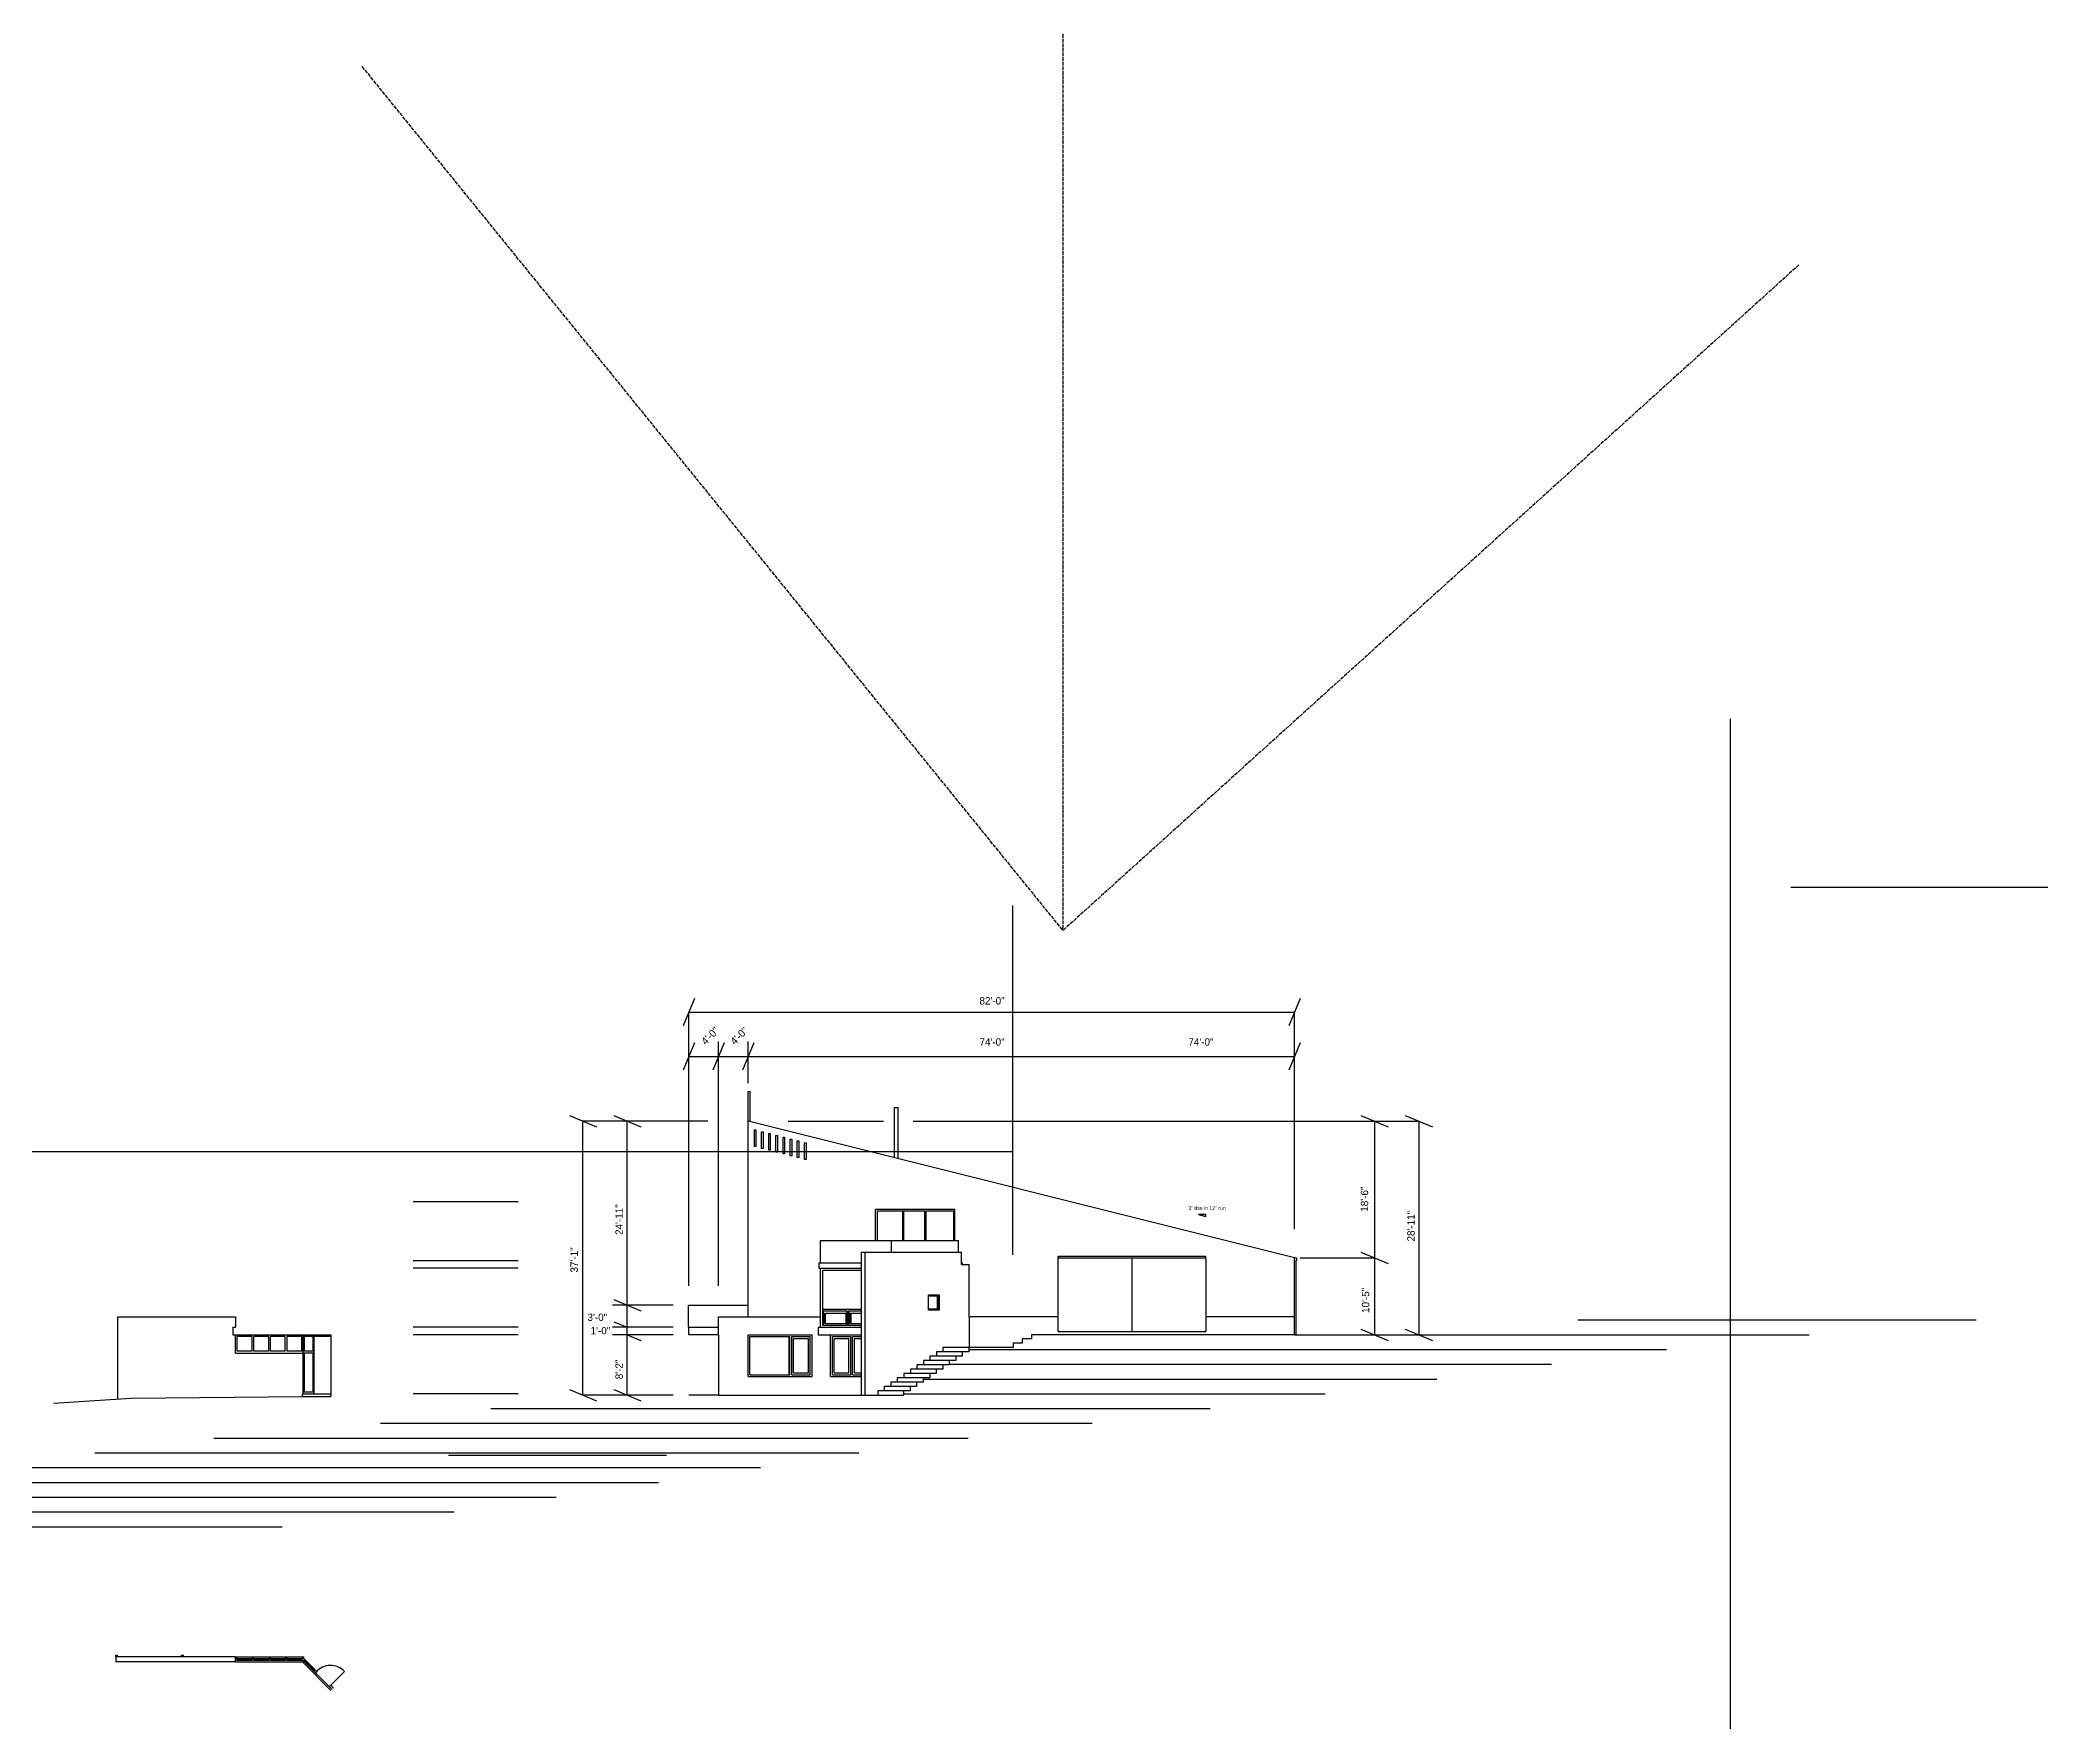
# Model space of a CAD drawing. Header units: inches. Extents: x -18171 to 1840, y -1744 to 7454.
# Drawn here: x -6371 to -3121, y 3152 to 5885 of the extents above; entities that cross this region are included whole.
import ezdxf

# ---------------------------------------------------------------- set-up
doc = ezdxf.new("R2010")
doc.units = ezdxf.units.IN
doc.header["$LTSCALE"] = 0.5
doc.header["$MEASUREMENT"] = 0
doc.linetypes.add('ACAD_ISO02W100', pattern=[15, 12, -3])
for name, color, linetype in [('A-doors', 254, 'Continuous'), ('A-Elev-North', 7, 'Continuous'), ('A-Elev-South', 7, 'Continuous'), ('A-glazing', 252, 'Continuous'), ('A-soffit', 251, 'ACAD_ISO02W100'), ('A-walls', 7, 'Continuous'), ('construction', 160, 'Continuous'), ('dimensions', 253, 'Continuous')]:
    doc.layers.add(name, color=color, linetype=linetype)

msp = doc.modelspace()

# ---------------------------------------------------------------- linework, layer by layer
at = {"layer": 'A-doors'}
for p, q in [((-6247.5, 3257.8, -5147.6), (-6247.5, 3260.6, -5147.6)), ((-6247.5, 3260.6, -5147.6), (-6244.5, 3260.6, -5147.6)), ((-6244.5, 3257.8, -5147.6), (-6244.5, 3260.6, -5147.6)), ((-6140.5, 3260.6, -5147.6), (-6137.5, 3260.6, -5147.6)), ((-6140.5, 3257.8, -5147.6), (-6140.5, 3260.6, -5147.6)), ((-6137.5, 3257.8, -5147.6), (-6137.5, 3260.6, -5147.6)), ((-5899.9, 3210.1, -5147.6), (-5875.9, 3234.1, -5147.6))]:
    msp.add_line(p, q, dxfattribs=at)
msp.add_arc((-5898.4, 3213.7, -5147.6), 30.4, 42.2483, 140.4556, dxfattribs=at)
at = {"layer": 'A-Elev-North'}
for p, q in [((-5220.1, 4128.3), (-5220.1, 4176.3)), ((-5220.1, 4176.3), (-5217.1, 4176.3)), ((-5217.1, 4176.3), (-5217.1, 4127.5)), ((-5707.1, 3585.4), (-5352.5, 3585.4))]:
    msp.add_line(p, q, dxfattribs=at)
at = {"layer": 'A-Elev-North', "color": 252}
for p, q in [((-5098.6, 3796.3, -15442.7), (-5098.6, 3886.3, -15442.7)), ((-5058.8, 3796.3, -30096.6), (-5058.8, 3819.3, -30227)), ((-5056.7, 3796.3, -30084.6), (-5056.7, 3819.3, -30215)), ((-6053, 3751.3), (-6053, 3781.3)), ((-6050, 3754.3), (-6050, 3778.3)), ((-6026, 3754.3), (-6026, 3778.3)), ((-6023, 3754.3), (-6023, 3778.3)), ((-5999, 3754.3), (-5999, 3778.3)), ((-5996, 3754.3), (-5996, 3778.3)), ((-5972, 3754.3), (-5972, 3778.3)), ((-5969, 3754.3, -5147.6), (-5969, 3778.3, -5147.6)), ((-5945, 3754.3, -10295.1), (-5945, 3778.3, -10295.1)), ((-5943.2, 3685.3, -5147.6), (-5943.2, 3781.3, -5147.6)), ((-5942, 3754.3, -5147.6), (-5942, 3778.3, -5147.6)), ((-5940.9, 3754.3, -5147.6), (-5940.9, 3778.3, -5147.6)), ((-5926.7, 3754.3, -5147.6), (-5926.7, 3778.3, -5147.6)), ((-5925, 3685.3, -5147.6), (-5925, 3778.3, -5147.6)), ((-5220.1, 3713.3, 7542.3), (-5220.1, 3781.3, 7542.3)), ((-5217.1, 3716.3, 7542.3), (-5217.1, 3778.3, 7542.3)), ((-5153.1, 3716.3, 0), (-5153.1, 3778.3, 0)), ((-5152.1, 3716.3, 0), (-5152.1, 3778.3, 0)), ((-5149.1, 3716.3), (-5149.1, 3778.3)), ((-5146.1, 3719.3), (-5146.1, 3775.3)), ((-5122.1, 3719.3), (-5122.1, 3775.3)), ((-5119.1, 3716.3), (-5119.1, 3778.3)), ((-5116.1, 3713.3, -30109.7), (-5116.1, 3781.3, -30109.7)), ((-5086.1, 3713.3, 15716.9), (-5086.1, 3781.3, 15716.9)), ((-5083.1, 3716.3, 15716.9), (-5083.1, 3778.3, 15716.9)), ((-5080.1, 3719.3, 15716.9), (-5080.1, 3775.3, 15716.9)), ((-5056.1, 3719.3, 15716.9), (-5056.1, 3775.3, 15716.9)), ((-5053.1, 3716.3, 15716.9), (-5053.1, 3778.3, 15716.9)), ((-5050.1, 3716.3, 15717), (-5050.1, 3778.3, 15717)), ((-5047.1, 3719.3, 15717), (-5047.1, 3775.3, 15717)), ((-5942, 3688.3, -5147.6), (-5942, 3751.3, -5147.6)), ((-5940.9, 3688.3, -5147.6), (-5940.9, 3751.3, -5147.6)), ((-5926.7, 3688.3, -5147.6), (-5926.7, 3751.3, -5147.6))]:
    msp.add_line(p, q, dxfattribs=at)
at = {"layer": 'A-Elev-North', "color": 251}
for p, q in [((-5097.5, 3796.3, -15442.7), (-5097.5, 3819.3, -15442.7)), ((-5095.4, 3799.3, -49440.1), (-5095.4, 3816.3, -49440.1)), ((-5095.4, 3816.3, -15442.7), (-5060.4, 3816.3, -47496.7)), ((-5094.3, 3799.3, -49440.1), (-5094.3, 3816.3, -49440.1)), ((-5060.4, 3799.3, -83437.4), (-5060.4, 3816.3, -83437.4)), ((-5055.6, 3796.3, -30084.6), (-5055.6, 3819.3, -30084.6)), ((-5053.5, 3816.3, -30084.6), (-5035.5, 3816.3, -46626.8)), ((-5053.5, 3799.3, -64081.9), (-5053.5, 3816.3, -64081.9)), ((-5052.5, 3799.3, -64081.9), (-5052.5, 3816.3, -64081.9)), ((-5095.4, 3799.3, -15442.7), (-5060.4, 3799.3, -47496.7)), ((-5053.5, 3799.3, -30084.6), (-5035.5, 3799.3, -46626.8))]:
    msp.add_line(p, q, dxfattribs=at)
at = {"layer": 'A-Elev-North', "color": 253, "elevation": -5147.6}
for points in [[(-5207.2, 4113.9), (-5207.2, 4086.9), (-5209.7, 4086.9), (-5209.7, 4113.9)], [(-5195.6, 4111), (-5195.6, 4084), (-5198.1, 4084), (-5198.1, 4111)], [(-5184, 4108), (-5184, 4081), (-5186.5, 4081), (-5186.5, 4108)], [(-5172.3, 4105), (-5172.3, 4078), (-5174.8, 4078), (-5174.8, 4105)], [(-5160.7, 4102), (-5160.7, 4075), (-5163.2, 4075), (-5163.2, 4102)], [(-5149.1, 4099.1), (-5149.1, 4072.1), (-5151.6, 4072.1), (-5151.6, 4099.1)], [(-5137.5, 4096.1), (-5137.5, 4069.1), (-5140, 4069.1), (-5140, 4096.1)], [(-5125.8, 4093.1), (-5125.8, 4066.1), (-5128.3, 4066.1), (-5128.3, 4093.1)]]:
    msp.add_lwpolyline(points, close=True, dxfattribs=at)
at = {"layer": 'A-Elev-South', "color": 253}
for p, q in [((-5306.9, 4327.6), (-5325.3, 4283.2)), ((-4322.9, 4327.6), (-4341.3, 4283.2)), ((-5316.1, 4257.4), (-5316.1, 4305.4)), ((-5316.1, 4305.4), (-4332.1, 4305.4)), ((-4332.1, 4257.4), (-4332.1, 4305.4)), ((-5306.9, 4255.6), (-5325.3, 4211.2)), ((-5316.1, 4233.4), (-4332.1, 4233.4)), ((-5258.9, 4255.6), (-5277.3, 4211.2)), ((-5210.9, 4255.6), (-5229.3, 4211.2)), ((-5220.1, 4189.7), (-5220.1, 4257.4)), ((-4322.9, 4255.6), (-4341.3, 4211.2)), ((-5510.4, 4137.4), (-5466.1, 4119.1)), ((-5488.3, 3683.3), (-5488.3, 4128.3)), ((-5438.4, 4137.4), (-5394.1, 4119.1)), ((-5416.3, 3683.3), (-5416.3, 4128.3)), ((-4332.1, 3906.3), (-5220.1, 4128.3)), ((-4224.3, 4137.4), (-4180, 4119.1)), ((-4152.3, 4137.4), (-4108, 4119.1)), ((-5102.1, 3934.3, -15442.7), (-5010.5, 3934.3, -15442.7)), ((-5010.5, 3934.3), (-4878.2, 3934.3)), ((-4986.8, 3915.3, 0), (-4986.8, 3934.3, 0)), ((-4878.2, 3915.3), (-4878.2, 3934.3)), ((-5035.5, 3683.3, -15442.7), (-5035.5, 3915.3, -15442.7)), ((-5035.5, 3915.3, -22328), (-4873, 3915.3, -20666.7)), ((-5029.8, 3683.3), (-5029.8, 3915.3)), ((-4873, 3895.3), (-4873, 3915.3)), ((-4716.1, 3906.2), (-4716.1, 3908.2)), ((-4716.1, 3906.2), (-4476.1, 3906.2, 5147.6)), ((-4716.1, 3903.2), (-4716.1, 3906.2)), ((-4716.1, 3903.2), (-4716.1, 3903.2)), ((-4476.1, 3903.2, 5147.6), (-4476.1, 3908.2, 5147.6)), ((-4476.1, 3903.2, 5147.6), (-4476.1, 3786.3)), ((-4476.1, 3903.2, 5147.6), (-4476.1, 3903.2, 5147.6)), ((-4322.7, 3906.3), (-4202.2, 3906.3)), ((-4224.3, 3915.4), (-4180, 3897.1)), ((-5105.3, 3898.3, -15442.7), (-5035.5, 3898.3, -32614.7)), ((-5105.3, 3889.3, -15442.7), (-5035.5, 3889.3, -32614.7)), ((-4873, 3898.3, -15442.7), (-4871.4, 3898.3, -15442.7)), ((-4873, 3895.3, -15442.7), (-4860.8, 3895.3, -10326.7)), ((-4871.4, 3895.3, -15442.7), (-4871.4, 3898.3, -15442.7)), ((-5438.4, 3838.4, -5147.6), (-5394.1, 3820.1, -5147.6)), ((-4909.6, 3845.3), (-4926.6, 3845.3)), ((-4926.6, 3821.3, 2573.8), (-4926.6, 3845.3, 2573.8)), ((-4909.6, 3845.3), (-4909.6, 3821.3)), ((-6244.8, 3810.3, -10295.1), (-6053, 3810.3, -10295.1)), ((-5268.1, 3810.3, -10845.7), (-5102.1, 3810.3, -9488.4)), ((-5268.1, 3781.3, -3792.4), (-5268.1, 3810.3, -16232.3)), ((-4909.6, 3821.3), (-4926.6, 3821.3)), ((-4716.1, 3810.3), (-4860.8, 3810.3)), ((-4332.1, 3810.3, -4941.7), (-4476.1, 3810.3)), ((-6057.3, 3793.3), (-6053, 3793.3, -260.4)), ((-5438.4, 3802.4, -5147.6), (-5416.3, 3793.3, -5147.6)), ((-5416.3, 3781.3), (-5394.1, 3772.1)), ((-5316.1, 3793.3, -21140.9), (-5268.1, 3793.3, -10845.7)), ((-5220.1, 3781.3, 7542.3), (-5116.1, 3781.3, 894.8)), ((-5106.4, 3793.3, -15442.7), (-5035.5, 3793.3, -19746.9)), ((-5106.4, 3781.3, -15442.7), (-5035.5, 3781.3, -19746.9)), ((-5106.4, 3781.3, 274.2), (-5102.1, 3781.3, 0)), ((-4224.3, 3790.4, -5147.6), (-4180, 3772.1, -5147.6)), ((-4152.3, 3790.4, -5147.6), (-4108, 3772.1, -5147.6)), ((-6053, 3751.3), (-5943.2, 3751.3, -7015.4)), ((-4893.1, 3739.3), (-4935.1, 3739.3)), ((-4882.5, 3746.3), (-4924.5, 3746.3)), ((-4871.9, 3753.3), (-4913.9, 3753.3)), ((-4861.3, 3760.3), (-4903.3, 3760.3)), ((-5220.1, 3713.3, -22567.4), (-5116.1, 3713.3, -30109.7)), ((-5217.1, 3716.3, -22759.2), (-5152.1, 3716.3, -26913.8)), ((-5149.1, 3716.3, -27105.6), (-5119.1, 3716.3, -29918)), ((-5146.1, 3719.3, -27297.3), (-5122.1, 3719.3, -29726.2)), ((-5086.1, 3713.3, -15415.5), (-5035.5, 3713.3, -18652.1)), ((-5083.1, 3716.3, -11388.6), (-5053.1, 3716.3, -14201)), ((-5080.1, 3719.3, -11580.4), (-5056.1, 3719.3, -14009.3)), ((-5050.1, 3716.3, -11388.6), (-5035.5, 3716.3, -12760.8)), ((-5047.1, 3719.3, -11580.4), (-5035.5, 3719.3, -12758.1)), ((-4935.5, 3711.3), (-4977.5, 3711.3)), ((-4924.9, 3718.3), (-4966.9, 3718.3)), ((-4914.3, 3725.3), (-4956.3, 3725.3)), ((-4903.7, 3732.3), (-4945.7, 3732.3)), ((-5944.2, 3685.3, 2968.9), (-5897.8, 3685.3, 9092.1)), ((-5510.4, 3692.4, -33902.1), (-5466.1, 3674.1, -33902.1)), ((-5438.4, 3692.4, -33902.1), (-5394.1, 3674.1, -33902.1)), ((-4956.7, 3690.3), (-5009.3, 3690.3)), ((-4956.7, 3697.3), (-4998.7, 3697.3)), ((-4946.1, 3704.3), (-4988.1, 3704.3))]:
    msp.add_line(p, q, dxfattribs=at)
at = {"layer": 'A-Elev-South', "color": 252}
for p, q in [((-5316.1, 3860.6), (-5316.1, 4257.4)), ((-5268.1, 3860.6), (-5268.1, 4257.4)), ((-4332.1, 3953), (-4332.1, 4257.4)), ((-5012.8, 3985.3, -15442.7), (-4883.8, 3985.3, -15442.7)), ((-5012.8, 3934.3, -15442.7), (-5012.8, 3985.3, -15442.7)), ((-5009.8, 3982.3, -15442.7), (-4966.8, 3982.3, 753.3)), ((-5009.8, 3934.3, -15442.7), (-5009.8, 3982.3, -15442.7)), ((-4968.8, 3934.3), (-4968.8, 3982.3)), ((-4966.8, 3982.3), (-4932.7, 3982.3)), ((-4966.8, 3934.3), (-4966.8, 3982.3)), ((-4932.7, 3934.3), (-4932.7, 3982.3)), ((-4930.7, 3982.3), (-4885.8, 3982.3, -15442.7)), ((-4930.7, 3934.3), (-4930.7, 3982.3)), ((-4885.8, 3934.3), (-4885.8, 3982.3)), ((-4883.8, 3934.3), (-4883.8, 3985.3)), ((-4332.1, 3906.3), (-4329.1, 3906.3)), ((-4332.1, 3901.3), (-4329.1, 3901.3)), ((-4330.1, 3901.3), (-4330.1, 3781.3, -5147.6)), ((-4329.1, 3906.3), (-4329.1, 3901.3)), ((-4912.4, 3843.7, 152.4), (-4926.6, 3843.7, 2316.2)), ((-4912.4, 3822.8, -257.6), (-4912.4, 3843.7, -257.6)), ((-5035.5, 3822.3, -19661.2), (-5098.6, 3822.3, -15442.7)), ((-5058.8, 3819.3, -15442.7), (-5098.6, 3819.3, -15442.7)), ((-5035.5, 3819.3, -33196.2), (-5056.7, 3819.3, -30084.6)), ((-4912.4, 3822.8, 152.4), (-4926.6, 3822.8, 2316.2)), ((-6026, 3778.3), (-6050, 3778.3)), ((-5999, 3778.3), (-6023, 3778.3)), ((-5972, 3778.3), (-5996, 3778.3)), ((-5945, 3778.3, -5147.6), (-5969, 3778.3, -5147.6)), ((-5897.8, 3778.3, -5147.6), (-5942, 3778.3, -5147.6)), ((-5217.1, 3778.3, 7350.5), (-5152.1, 3778.3, 3195.9)), ((-5149.1, 3778.3, 3004.1), (-5119.1, 3778.3, 191.8)), ((-5146.1, 3775.3, 2812.4), (-5122.1, 3775.3, 383.5)), ((-5058.8, 3796.3, -15442.7), (-5098.6, 3796.3, -15442.7)), ((-5083.1, 3778.3, 18721.1), (-5053.1, 3778.3, 15908.7)), ((-5080.1, 3775.3, 18529.3), (-5056.1, 3775.3, 16100.5)), ((-5035.5, 3796.3, -33196.2), (-5056.7, 3796.3, -30084.6)), ((-5050.1, 3778.3, 18721.1), (-5035.5, 3778.3, 17348.9)), ((-5047.1, 3775.3, 18529.3), (-5035.5, 3775.3, 17351.6)), ((-4332.1, 3781.3), (-3495.7, 3781.3)), ((-6026, 3754.3), (-6050, 3754.3)), ((-5999, 3754.3), (-6023, 3754.3)), ((-5972, 3754.3), (-5996, 3754.3)), ((-5945, 3754.3, -5147.6), (-5969, 3754.3, -5147.6)), ((-5926.7, 3754.3, -5147.6), (-5942, 3754.3, -5147.6)), ((-5926.7, 3751.3, -5147.6), (-5942, 3751.3, -5147.6)), ((-5638.1, 3661.3), (-4474.1, 3661.3)), ((-5633.1, 3661.3, -5147.6), (-4469.1, 3661.3, -5147.6)), ((-6872.3, 3541.3), (-5365.7, 3541.3))]:
    msp.add_line(p, q, dxfattribs=at)
at = {"layer": 'A-Elev-South', "color": 7}
for p, q in [((-5220.1, 3810.3), (-5220.1, 4128.3)), ((-4981.9, 4068.7), (-4981.9, 4150.2)), ((-4981.9, 4150.2), (-4975.9, 4150.2)), ((-4975.9, 4067.2), (-4975.9, 4150.2)), ((-5317.1, 3793.3, -15993.3), (-5317.1, 3829.3, -15993.3)), ((-5317.1, 3829.3, -15993.3), (-5220.1, 3829.3, -5147.6)), ((-5317.1, 3829.3, -15993.3), (-5241.4, 3829.3, -5147.6)), ((-6057.3, 3781.3), (-5897.8, 3781.3, -9678)), ((-5316.1, 3793.3, -15993.3), (-5317.1, 3793.3, -15921.8)), ((-5316.1, 3781.3, -10845.7), (-5316.1, 3793.3, -15993.3)), ((-5268.1, 3781.3, -3792.4), (-5316.1, 3781.3, -10845.7)), ((-4774.4, 3774.3), (-4774.4, 3767.3)), ((-4767.4, 3774.3), (-4774.4, 3774.3)), ((-4759.4, 3774.3), (-4767.4, 3774.3)), ((-4759.4, 3781.3), (-4759.4, 3774.3)), ((-4893.1, 3739.3), (-4893.1, 3732.3)), ((-4882.5, 3739.3), (-4893.1, 3739.3)), ((-4882.5, 3746.3), (-4882.5, 3739.3)), ((-4871.9, 3746.3), (-4882.5, 3746.3)), ((-4871.9, 3753.3), (-4871.9, 3746.3)), ((-4861.3, 3753.3), (-4871.9, 3753.3)), ((-4789.4, 3760.3, 10246.8), (-4866.8, 3760.3, 5099.2)), ((-4861.3, 3760.3), (-4861.3, 3753.3)), ((-4774.4, 3767.3), (-4789.4, 3767.3, 2864.1)), ((-4789.4, 3767.3), (-4789.4, 3760.3)), ((-4935.5, 3711.3), (-4935.5, 3704.3)), ((-4924.9, 3711.3), (-4935.5, 3711.3)), ((-4924.9, 3718.3), (-4924.9, 3711.3)), ((-4914.3, 3718.3), (-4924.9, 3718.3)), ((-4914.3, 3725.3), (-4914.3, 3718.3)), ((-4903.7, 3725.3), (-4914.3, 3725.3)), ((-4903.7, 3732.3), (-4903.7, 3725.3)), ((-4893.1, 3732.3), (-4903.7, 3732.3)), ((-5268.1, 3683.3, -33902.1), (-5316.1, 3683.3, -40955.4)), ((-5268.1, 3683.3, -33902.1), (-4967.3, 3683.3, 11357.2)), ((-4967.3, 3690.3), (-4967.3, 3683.3)), ((-4946.1, 3697.3), (-4956.7, 3697.3)), ((-4956.7, 3697.3), (-4956.7, 3690.3)), ((-4946.1, 3704.3), (-4946.1, 3697.3)), ((-4935.5, 3704.3), (-4946.1, 3704.3))]:
    msp.add_line(p, q, dxfattribs=at)
at = {"layer": 'A-Elev-South', "color": 2, "ltscale": 0.1}
for p, q in [((-5593.8, 3997.3, -20590.3), (-5764.3, 3997.3, -20590.3)), ((-5593.8, 3997.3, -20590.3), (-5764.3, 3997.3, -20590.3)), ((-5593.8, 3901.3, -20590.3), (-5764.3, 3901.3, -20590.3)), ((-5593.8, 3889.3, -20590.3), (-5764.3, 3889.3, -20590.3)), ((-5593.8, 3793.3, -20590.3), (-5764.3, 3793.3, -20590.3)), ((-5593.8, 3781.3, -20590.3), (-5764.3, 3781.3, -20590.3)), ((-5593.8, 3685.3, -20590.3), (-5764.3, 3685.3, -20590.3))]:
    msp.add_line(p, q, dxfattribs=at)
at = {"layer": 'A-Elev-South', "color": 251}
for p, q in [((-5102.1, 3898.3, -15442.7), (-5102.1, 3934.3, -15442.7)), ((-4476.1, 3908.2, 5147.6), (-4716.1, 3908.2)), ((-5105.3, 3898.3, -15442.7), (-5105.3, 3889.3, -15442.7)), ((-5102.1, 3793.3, -15442.7), (-5102.1, 3889.3, -15442.7)), ((-4860.8, 3810.3, -10326.7), (-4860.8, 3895.3, -10326.7)), ((-4911.4, 3821.3, -257.6), (-4911.4, 3845.3, -257.6)), ((-6053, 3810.3, -10295.1), (-6053, 3793.3, -10295.1)), ((-4860.1, 3760.3), (-4860.1, 3810.3)), ((-6057.3, 3793.3), (-6057.3, 3781.3)), ((-5106.4, 3793.3, -15442.7), (-5106.4, 3781.3, -15442.7)), ((-4935.1, 3739.3), (-4935.1, 3732.3)), ((-4924.5, 3746.3), (-4924.5, 3739.3)), ((-4913.9, 3753.3), (-4913.9, 3746.3)), ((-4903.3, 3760.3), (-4903.3, 3753.3)), ((-4977.5, 3711.3), (-4977.5, 3704.3)), ((-4966.9, 3718.3), (-4966.9, 3711.3)), ((-4956.3, 3725.3), (-4956.3, 3718.3)), ((-4945.7, 3732.3), (-4945.7, 3725.3)), ((-5944.2, 3680.8, -6608.7), (-5944.2, 3685.3, -5147.6)), ((-5944.2, 3680.8, -6608.7), (-5897.8, 3680.8, -5147.6)), ((-5009.3, 3690.3), (-5009.3, 3683.3)), ((-4998.7, 3697.3), (-4998.7, 3690.3)), ((-4988.1, 3704.3), (-4988.1, 3697.3))]:
    msp.add_line(p, q, dxfattribs=at)
at = {"layer": 'A-Elev-South'}
for p, q in [((-4716.1, 3786.3), (-4716.1, 3903.2)), ((-4596.1, 3786.3), (-4596.1, 3906.2)), ((-4332.1, 3786.3), (-4332.1, 3906.3)), ((-4332.1, 3781.3), (-4332.1, 3894.3)), ((-6244.8, 3810.3, -5147.6), (-6244.8, 3676.9, -5147.6)), ((-5897.8, 3781.3, -9678), (-5897.8, 3680.8, -9678)), ((-5268.1, 3781.3, -550.6), (-5268.1, 3683.3, -550.6)), ((-4330.1, 3781.3, 0), (-4759.4, 3781.3, 5147.6)), ((-4716.1, 3786.3), (-4476.1, 3786.3)), ((-6348.8, 3670.3, -10295.1), (-6222.8, 3678.3)), ((-6222.8, 3678.3), (-5944.2, 3680.8, -6608.7)), ((-5942, 3688.3, -5147.6), (-5926.7, 3688.3, -5147.6))]:
    msp.add_line(p, q, dxfattribs=at)
at = {"layer": 'A-Elev-South', "color": 250}
msp.add_line((-4910.7, 3821.3), (-4910.7, 3845.3), dxfattribs=at)
at = {"layer": 'A-Elev-South', "color": 126}
for p, q in [((-3871.6, 3805.3, -10295.1), (-3224.5, 3805.3, -10295.1)), ((-4861.3, 3757.3), (-3727.6, 3757.3)), ((-4935.5, 3709.3), (-4100.9, 3709.3)), ((-4893.1, 3733.3), (-3914.3, 3733.3)), ((-4967.3, 3685.3, 9946.7), (-4287.5, 3685.3)), ((-4967.3, 3685.3, -146.4), (-4282.5, 3685.3, -5147.6)), ((-6088.2, 3613.3), (-4862.2, 3613.3)), ((-5817.6, 3637.3), (-4660.7, 3637.3)), ((-6281.4, 3589.3), (-5039.9, 3589.3)), ((-6554.5, 3565.3), (-5199.7, 3565.3)), ((-7203.1, 3517.3), (-5531.8, 3517.3)), ((-7373, 3493.3), (-5697.8, 3493.3)), ((-7694.1, 3469.3), (-5976.9, 3469.3))]:
    msp.add_line(p, q, dxfattribs=at)
at = {"layer": 'A-glazing'}
for p, q in [((-5098.6, 3886.3, -41180.5), (-5035.5, 3886.3, -45570.1)), ((-6050, 3255.3, -5147.6), (-6026, 3255.3, -5147.6)), ((-6050, 3252.3, -5147.6), (-6026, 3252.3, -5147.6)), ((-6023, 3255.3, -5147.6), (-5999, 3255.3, -5147.6)), ((-6023, 3253.8, -5147.6), (-6023, 3253.8, -5147.6)), ((-6023, 3252.3, -5147.6), (-5999, 3252.3, -5147.6)), ((-5996, 3255.3, -5147.6), (-5972, 3255.3, -5147.6)), ((-5996, 3252.3, -5147.6), (-5972, 3252.3, -5147.6)), ((-5969, 3255.3, -5147.6), (-5945, 3255.3, -5147.6)), ((-5969, 3252.3, -5147.6), (-5945, 3252.3, -5147.6)), ((-5942, 3251.1, -5147.6), (-5925, 3234.1, -5147.6)), ((-5939.8, 3253.2, -5147.6), (-5922.9, 3236.2, -5147.6))]:
    msp.add_line(p, q, dxfattribs=at)
at = {"layer": 'A-glazing', "color": 254}
for p, q in [((-6050, 3255.3, -5147.6), (-6053, 3255.3, -5147.6)), ((-6050, 3252.3, -5147.6), (-6053, 3252.3, -5147.6)), ((-6050, 3252.3, -5147.6), (-6050, 3255.3, -5147.6)), ((-6026, 3252.3, -5147.6), (-6026, 3255.3, -5147.6)), ((-6023, 3255.3, -5147.6), (-6026, 3255.3, -5147.6)), ((-6023, 3252.3, -5147.6), (-6026, 3252.3, -5147.6)), ((-6023, 3252.3, -5147.6), (-6023, 3255.3, -5147.6)), ((-5999, 3252.3, -5147.6), (-5999, 3255.3, -5147.6)), ((-5996, 3255.3, -5147.6), (-5999, 3255.3, -5147.6)), ((-5996, 3252.3, -5147.6), (-5999, 3252.3, -5147.6)), ((-5996, 3252.3, -5147.6), (-5996, 3255.3, -5147.6)), ((-5972, 3252.3, -5147.6), (-5972, 3255.3, -5147.6)), ((-5969, 3255.3, -5147.6), (-5972, 3255.3, -5147.6)), ((-5969, 3252.3, -5147.6), (-5972, 3252.3, -5147.6)), ((-5969, 3252.3, -5147.6), (-5969, 3255.3, -5147.6)), ((-5942, 3255.3, -5147.6), (-5945, 3255.3, -5147.6)), ((-5945, 3252.3, -5147.6), (-5945, 3255.3, -5147.6)), ((-5943.2, 3252.3, -5147.6), (-5945, 3252.3, -5147.6)), ((-5942, 3251.1, -5147.6), (-5943.2, 3252.3, -5147.6)), ((-5939.8, 3253.2, -5147.6), (-5942, 3255.3, -5147.6)), ((-5942, 3251.1, -5147.6), (-5939.8, 3253.2, -5147.6)), ((-5925, 3234.1, -5147.6), (-5922.9, 3236.2, -5147.6)), ((-5925, 3234.1, -5147.6), (-5922.9, 3232, -5147.6)), ((-5922.9, 3236.2, -5147.6), (-5920.7, 3234.1, -5147.6)), ((-5922.9, 3232, -5147.6), (-5920.7, 3234.1, -5147.6)), ((-5900.4, 3209.5, -5147.6), (-5898.3, 3211.7, -5147.6))]:
    msp.add_line(p, q, dxfattribs=at)
at = {"layer": 'A-glazing', "color": 253}
for p, q in [((-6050, 3253.8, -5147.6), (-6026, 3253.8, -5147.6)), ((-6023, 3253.8, -5147.6), (-5999, 3253.8, -5147.6)), ((-5996, 3253.8, -5147.6), (-5972, 3253.8, -5147.6)), ((-5969, 3253.8, -5147.6), (-5945, 3253.8, -5147.6)), ((-5940.9, 3252.1, -5147.6), (-5923.9, 3235.2, -5147.6))]:
    msp.add_line(p, q, dxfattribs=at)
at = {"layer": 'A-soffit'}
for p in [(-4708.6, 7454.3), (-5847.6, 5841.7), (-3512.6, 5519.2)]:
    msp.add_line(p, (-4708.6, 4437.8), dxfattribs=at)
at = {"layer": 'A-walls', "color": 253}
for p, q in [((-4476.1, 3976.5), (-4488.1, 3976.5)), ((-4488.1, 3976.5), (-4476.1, 3973.5, 5147.6)), ((-4476.1, 3973.5, 5147.6), (-4476.1, 3976.5, 5147.6)), ((-6053, 3257.8, -5147.6), (-5942, 3257.8, -5147.6)), ((-5944.2, 3249.8, -5147.6), (-5943.2, 3252.3, -5147.6)), ((-5942, 3255.3, -5147.6), (-5942, 3257.8, -5147.6)), ((-6053, 3249.8, -5147.6), (-5944.2, 3249.8, -5147.6)), ((-5944.2, 3249.8, -5147.6), (-5897.8, 3203.3, -5147.6))]:
    msp.add_line(p, q, dxfattribs=at)
at = {"layer": 'A-walls'}
for p, q in [((-6053, 3257.8, -5147.6), (-6247.5, 3257.8, -5147.6)), ((-6247.5, 3257.8, -5147.6), (-6247.5, 3249.8, -5147.6)), ((-6053, 3249.8, -5147.6), (-6053, 3257.8, -5147.6)), ((-6053, 3249.8, -5147.6), (-6247.5, 3249.8, -5147.6)), ((-5925, 3234.1, -5147.6), (-5896, 3205.1, -5147.6))]:
    msp.add_line(p, q, dxfattribs=at)
at = {"layer": 'A-walls', "color": 254}
for p, q in [((-5900.4, 3209.5, -5147.6), (-5896, 3205.1, -5147.6)), ((-5898.3, 3211.7, -5147.6), (-5893.9, 3207.2, -5147.6))]:
    msp.add_line(p, q, dxfattribs=at)
at = {"layer": 'construction'}
for p, q in [((-3624.4, 4781.6), (-3624.4, 1537.5)), ((-167.6, 4507.7), (-3525.7, 4507.7)), ((-4789.7, 3911.1), (-4789.7, 4478.5)), ((-4789.7, 4078.6, 1302200.5), (-12035.8, 4078.6, 1302200.5))]:
    msp.add_line(p, q, dxfattribs=at)
at = {"layer": 'dimensions'}
for p, q in [((-5285.2, 4128.3), (-5488.3, 4128.3)), ((-5155, 4128.3), (-4999.9, 4128.3)), ((-4951.9, 4128.3), (-4130.2, 4128.3)), ((-4202.2, 4128.3, 346.9), (-4202.2, 3781.3, -5147.6)), ((-4130.2, 4128.3, 346.9), (-4130.2, 3781.3, -5147.6)), ((-5342, 3829.3, -5147.6), (-5440.3, 3829.3, -5147.6)), ((-5342, 3793.3, -5147.6), (-5440.3, 3793.3, -5147.6)), ((-5342, 3781.3), (-5440.3, 3781.3)), ((-5342, 3683.3, -33902.1), (-5488.3, 3683.3, -33902.1))]:
    msp.add_line(p, q, dxfattribs=at)

# ---------------------------------------------------------------- texts
at = {"layer": 'construction', "color": 7}
for s, height, p in [('82\'-0"', 12, (-4844, 4317.7, -5147.6)), ('74\'-0"', 12, (-4844, 4250.9, -5147.6)), ('74\'-0"', 12, (-4504.6, 4250.9, -5147.6)), ('3" rise in 12" run', 6, (-4504.6, 3983.9, -5147.6)), ('3\'-0"', 12, (-5481, 3803.6, -5147.6)), ('1\'-0"', 12, (-5475.9, 3781.8, -25737.8))]:
    msp.add_text(s, height=height, dxfattribs=at).set_placement(p)
for s, rotation, p in [('4\'-0"', 45, (-5288.9, 4251.3, -5147.6)), ('4\'-0"', 45, (-5241.7, 4251.3, -5147.6)), ('18\'-6"', 90, (-4212.4, 3981.1)), ('24\'-11"', 90, (-5423.6, 3943.4)), ('28\'-11"', 90, (-4136.9, 3932.7)), ('37\'-1"', 90, (-5496.6, 3882.3)), ('10\'-5"', 90, (-4210.6, 3816.6, -5147.6)), ('8\'-2"', 90, (-5423.6, 3708.9))]:
    msp.add_text(s, height=12, rotation=rotation, dxfattribs=at).set_placement(p)

doc.saveas('drawing.dxf')
